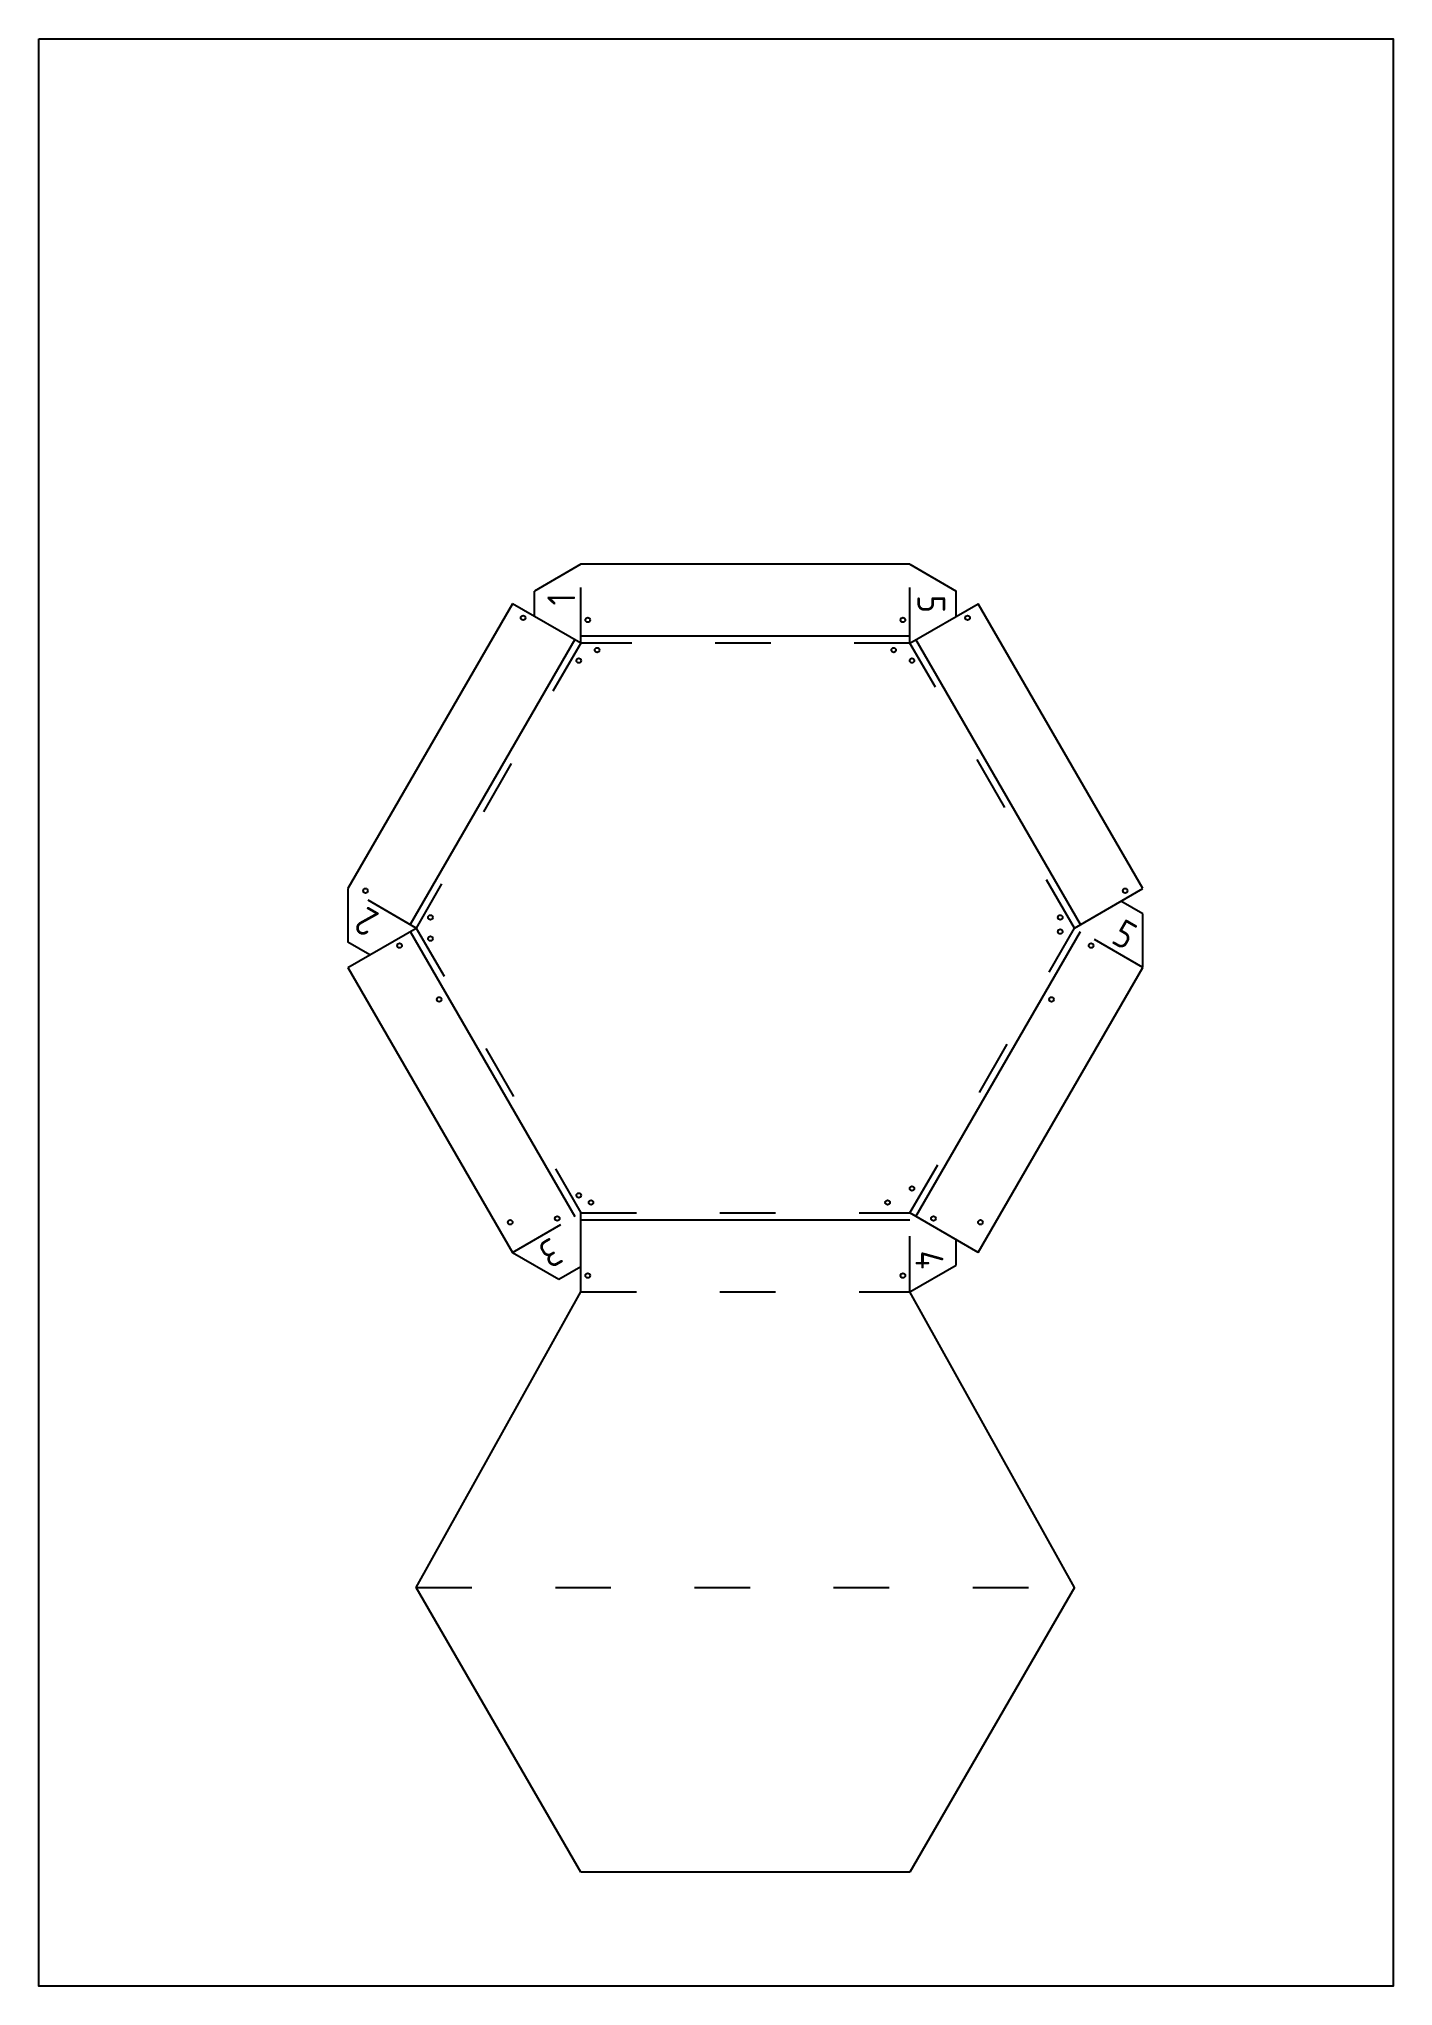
# Model space of a CAD drawing. Header units: centimetres. Extents: x 1.7 to 30.9, y 0.8 to 42.8.
import ezdxf

# ---------------------------------------------------------------- set-up
doc = ezdxf.new("R2010")
doc.units = ezdxf.units.CM
doc.linetypes.add('ACAD_ISO03W100', pattern=[30, 12, -18])
for name, color, linetype in [('1. CORTE', 5, 'Continuous'), ('2. GRAVURA', 1, 'Continuous'), ('3. CONTORNO', 3, 'Continuous'), ('4. DOBRAS', 6, 'ACAD_ISO03W100')]:
    doc.layers.add(name, color=color, linetype=linetype)
doc.styles.add('Mobiliário 1_10', font='isocp3.shx', dxfattribs={"height": 0.6})

msp = doc.modelspace()

# ---------------------------------------------------------------- linework, layer by layer
at = {"ltscale": 0.1}
msp.add_lwpolyline([(1.694, 42.829), (30.894, 42.829), (30.894, 0.829), (1.694, 0.829)], close=True, dxfattribs=at)
at = {"layer": '1. CORTE', "ltscale": 0.1}
for p, q in [((13.379, 31.497), (12.379, 30.92)), ((20.476, 31.497), (13.379, 31.497)), ((20.476, 31.497), (21.476, 30.92)), ((12.379, 30.375), (12.379, 30.92)), ((21.476, 30.375), (21.476, 30.92)), ((11.907, 30.647), (8.358, 24.501)), ((13.379, 29.797), (11.907, 30.647)), ((20.476, 29.797), (21.948, 30.647)), ((25.496, 24.501), (21.948, 30.647)), ((8.358, 24.501), (8.358, 23.346)), ((24.024, 23.651), (25.496, 24.501)), ((25.496, 23.956), (25.024, 24.228)), ((25.496, 22.801), (25.496, 23.956)), ((8.358, 22.801), (9.83, 23.651)), ((8.83, 23.074), (8.358, 23.346)), ((8.358, 22.801), (11.907, 16.655)), ((21.948, 16.655), (25.496, 22.801)), ((13.379, 15.805), (13.379, 17.505)), ((21.948, 16.655), (20.476, 17.505)), ((21.476, 16.382), (21.476, 16.928)), ((11.907, 16.655), (12.907, 16.078)), ((20.476, 15.805), (21.476, 16.382)), ((12.907, 16.078), (13.379, 16.35)), ((9.83, 9.428), (13.379, 15.805)), ((24.024, 9.428), (20.476, 15.805)), ((13.379, 3.282), (9.83, 9.428)), ((24.024, 9.428), (20.476, 3.282)), ((20.476, 3.282), (13.379, 3.282))]:
    msp.add_line(p, q, dxfattribs=at)
at = {"layer": '2. GRAVURA', "ltscale": 0.1}
for centre in [(12.135, 30.342), (13.529, 30.297), (20.326, 30.297), (21.72, 30.342), (13.334, 29.419), (13.729, 29.647), (20.126, 29.647), (20.521, 29.419), (8.736, 24.456), (25.118, 24.456), (10.135, 23.879), (23.719, 23.879), (23.719, 23.573), (9.472, 23.271), (10.135, 23.423), (24.382, 23.271), (10.325, 22.11), (23.529, 22.11), (20.521, 18.033), (13.334, 17.883), (13.599, 17.73), (19.996, 17.73), (11.857, 17.303), (12.871, 17.385), (20.984, 17.385), (21.997, 17.303), (13.529, 16.155), (20.326, 16.155)]:
    msp.add_circle(centre, 0.05, dxfattribs=at)
at = {"layer": '3. CONTORNO', "ltscale": 0.1}
for p, q in [((13.249, 29.872), (9.7, 23.726)), ((20.476, 29.947), (13.379, 29.947)), ((24.154, 23.726), (20.606, 29.872)), ((9.7, 23.576), (13.249, 17.43)), ((20.606, 17.43), (24.154, 23.576)), ((13.379, 17.355), (20.476, 17.355))]:
    msp.add_line(p, q, dxfattribs=at)
at = {"layer": '4. DOBRAS', "ltscale": 0.1}
for p, q in [((13.379, 29.797), (13.379, 31.497)), ((20.476, 29.797), (20.476, 31.497)), ((13.379, 29.797), (9.83, 23.651)), ((20.476, 29.797), (13.379, 29.797)), ((24.024, 23.651), (20.476, 29.797)), ((9.83, 23.651), (8.358, 24.501)), ((9.83, 23.651), (13.379, 17.505)), ((20.476, 17.505), (24.024, 23.651)), ((25.496, 22.801), (24.024, 23.651)), ((11.907, 16.655), (13.379, 17.505)), ((13.379, 17.505), (20.476, 17.505)), ((20.476, 15.805), (20.476, 17.505)), ((13.379, 15.805), (20.476, 15.805)), ((9.83, 9.428), (24.024, 9.428))]:
    msp.add_line(p, q, dxfattribs=at)

# ---------------------------------------------------------------- texts
at = {"layer": '3. CONTORNO', "char_height": 0.6, "attachment_point": 1, "style": 'Mobiliário 1_10'}
for s, insert, rotation in [('\\pxt0.49523;1', (12.658, 30.609), 90), ('5', (21.238, 30.836), 270), ('2', (8.767, 23.433), 150), ('5', (25.088, 23.869), 330), ('3', (13.036, 16.475), 210), ('4', (21.196, 16.693), 270)]:
    msp.add_mtext_dynamic_manual_height_columns(s, width=0.45937, gutter_width=3, heights=[0], dxfattribs=dict(at, insert=insert, rotation=rotation))

doc.saveas('drawing.dxf')
